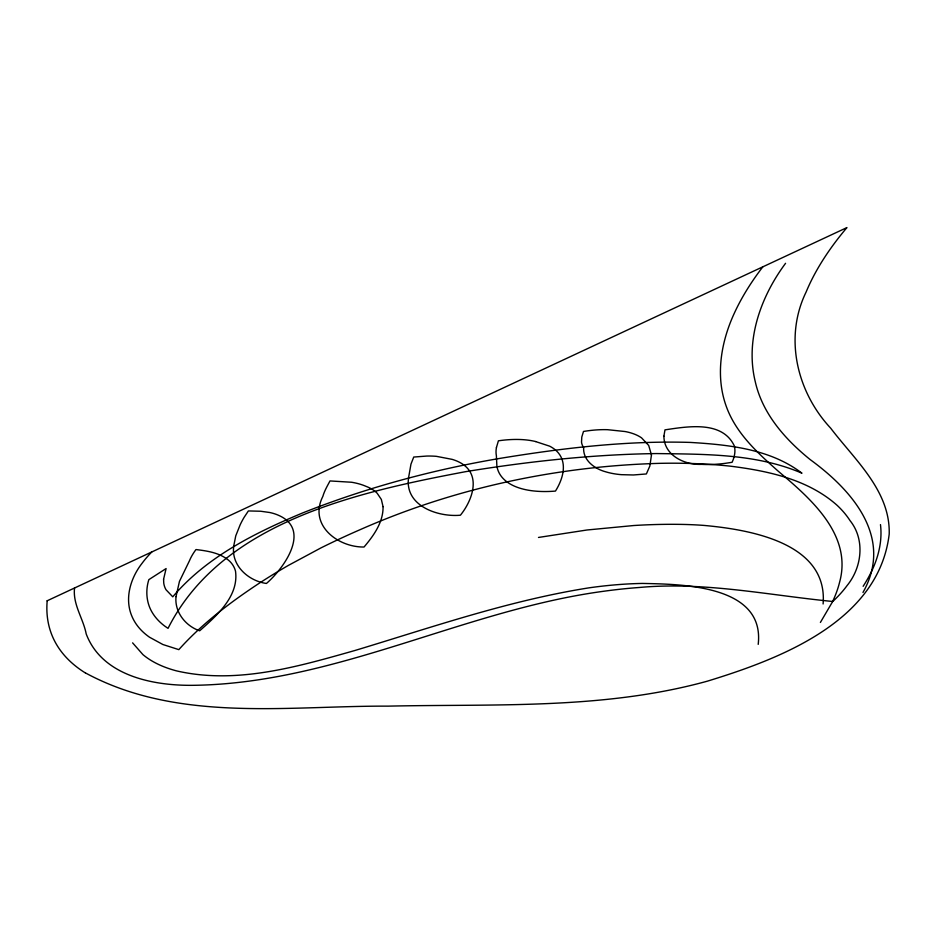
<?xml version="1.0" encoding="UTF-8"?>
<svg xmlns="http://www.w3.org/2000/svg" width="936" height="936" viewBox="0 0 936 936"><rect width="100%" height="100%" fill="white"/><g stroke="black" fill="none" stroke-linecap="round" stroke-linejoin="round"><path stroke-width="1.4" d="M74.541 588.007C72.645 604.48 83.234 618.427 86.194 633.906C101.942 675.663 152.556 685.655 192.243 685.327C334.971 683.853 463.519 610.202 603.287 591.318A368.878 176.576 -21.7 0 1 639.487 587.469C704.387 581.49 768.514 595.226 832.783 601.485A119.551 57.225 -21.7 0 0 847.057 585.608C861.962 567.462 865.297 539.581 850.017 520.591A311.583 149.152 -21.7 0 0 836.608 504.867C807.44 479.255 767.754 470.843 730.291 466.163A511.688 244.939 -21.7 0 0 659.822 463.343C556.733 466.163 453.995 488.124 359.588 529.905A414.355 198.35 -21.7 0 0 321.025 547.864L288.592 565.285A339.277 162.408 -21.7 0 0 258.09 583.994C229.449 602.948 201.813 623.961 178.823 649.631L162.911 644.53L149.573 637.252A186.264 89.166 -21.7 0 1 132.14 616.789C124.16 598.853 130.467 578.155 142.015 563.355A121.095 57.962 -21.7 0 1 151.784 551.959M823.107 603.977C828.138 542.669 749.327 529.519 703.907 525.412A368.257 176.284 -21.7 0 0 678.752 524.359A476.319 228.01 -21.7 0 0 633.719 525.529L587.036 529.987L538.492 537.451M758.207 644.377C765.016 585.035 682.297 584.251 642.318 583.432A305.393 146.191 -21.7 0 0 588.744 587.878C508.856 600.538 432.198 627.19 355.001 650.473C297.543 666.748 236.352 684.707 176.518 670.878A195.484 93.577 -21.7 0 1 142.916 654.603L132.608 642.868M496.454 447.466L498.408 440.809A89.657 42.916 -21.7 0 1 535.766 441.57M862.98 592.453C893.716 537.931 852.825 490.675 810.202 459.611C785.199 439.382 762.477 413.841 755.247 381.607C745.103 340.049 760.769 296.665 785.561 263.308M820.392 622.44L832.408 601.965A238.282 114.063 -21.7 0 0 839.522 582.496C852.743 535.193 810.997 498.876 778.799 471.697C757.669 453.012 735.556 433.052 726.02 405.662C715.268 375.324 721.118 341.675 734.374 313.104A379.817 181.818 -21.7 0 1 762.84 266.818M47.081 600.818L846.951 227.577A379.817 181.818 -21.7 0 0 806.118 292.02C783.83 337.639 796.899 392.044 830.7 428.197C854.79 459.939 890.452 490.85 889.2 534.128C878.775 621.434 780.25 658.85 707.347 681.174C603.404 709.862 494.641 703.778 388.019 706.142C287.352 705.685 177.863 722.885 85.492 672.949M535.731 441.605L549.678 446.18A86.791 41.547 -21.7 0 1 558.722 453.363C567.544 464.654 562.29 480.215 555.457 491.084A98.982 47.385 -21.7 0 1 496.887 466.128L496.384 455.715A81.432 38.984 -21.7 0 1 496.443 447.466M880.472 524.593C882.227 538.738 879.372 553.141 873.885 566.21A228.103 109.196 -21.7 0 1 863.132 586.31M85.433 672.984A298.865 143.068 -21.7 0 1 47.186 600.795M176.026 596.641C174.412 612.027 185.492 625.95 199.649 630.817C216.625 615.736 238.926 596.396 235.521 571.241A90.301 43.232 -21.7 0 0 229.624 561.179C220.533 552.884 207.733 550.965 195.963 549.561L194.676 551.351A86.522 41.418 -21.7 0 0 189.493 560.687L179.455 581.385L176.026 596.641M163.589 579.244L163.741 583.023A77.197 36.949 -21.7 0 0 166.046 589.774L172.762 596.817C206.622 556.815 255.107 532.818 302.632 512.94C366.105 487.738 432.385 469.825 499.684 458.429C562.583 448.11 626.289 440.505 690.136 442.412C728.641 444.717 770.305 448.964 801.953 473.195C756.276 453.562 705.194 454.276 656.37 453.562C592.441 454.475 528.7 461.389 465.637 471.662C358.172 492.008 221.996 521.41 168.035 628.36L164.9 626.196A175.57 84.041 -21.7 0 1 152.755 613.337C146.367 603.428 145.291 590.756 148.847 579.641L166.093 568.561L163.589 579.244M383.046 506.657C383.397 522.206 373.628 535.684 364.034 547.022C337.568 547.349 308.412 524.885 322.838 496.431C324.406 490.932 327.319 485.959 329.998 480.94L351.597 482.251A99.052 47.408 -21.7 0 1 366.07 486.369A80.718 38.633 -21.7 0 1 377.196 493.284L381.35 499.45L383.046 506.657M651.468 454.966L649.853 465.999L646.378 473.955L633.38 474.973L621.352 474.669A99.38 47.572 -21.7 0 1 605.674 471.802C594.652 468.877 582.765 460.243 583.666 447.572L583.093 446.706A49.339 23.622 -21.7 0 1 581.525 442.108L581.794 437.03L583.491 431.461A88.429 42.331 -21.7 0 1 607.593 429.694L625.072 431.531A83.023 39.745 -21.7 0 1 641.534 437.837L648.695 445.431L651.468 454.966M663.905 436.176C663.928 455.317 684.38 465.122 701.707 464.361A98.315 47.069 -21.7 0 0 725.646 463.285L732.081 462.302A77.138 36.925 -21.7 0 0 734.304 445.852C722.253 420.463 688.042 426.418 664.981 429.858L663.905 436.176M233.754 545.922C230.899 565.438 248.332 580.928 266.421 583.467C284.111 568.222 311.957 529.191 277.922 515.046A75.804 36.293 -21.7 0 0 269.779 512.519L260.699 511.243L248.379 510.939L244.144 517.315A151.211 72.376 -21.7 0 0 240.119 524.909L235.755 535.837L233.754 545.922M408.517 478.05C404.82 505.908 437.896 517.28 460.407 515.21C471.241 501.907 480.835 478.191 464.303 465.321A85.398 40.88 -21.7 0 0 452.146 459.365L436.387 456.335A81.958 39.23 -21.7 0 0 426.804 456.054L413.735 457.049L410.962 464.151L408.517 478.05"/></g></svg>
